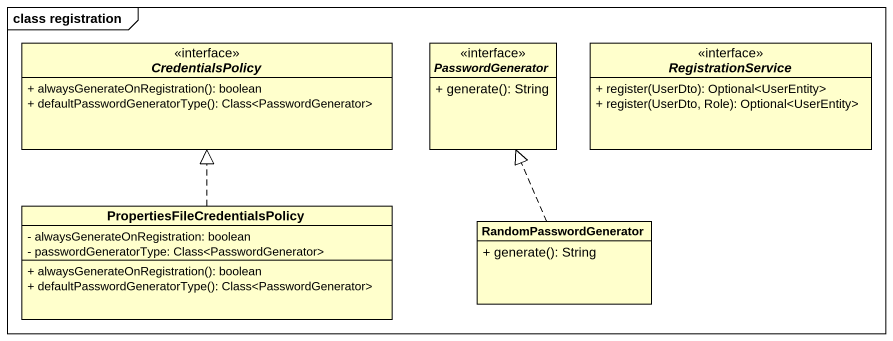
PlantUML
@startuml
mainframe class registration
hide circle
hide empty members
skinparam classAttributeIconSize 0
interface CredentialsPolicy <<interface>> {
  + alwaysGenerateOnRegistration(): boolean
  + defaultPasswordGeneratorType(): Class<PasswordGenerator>
}
interface PasswordGenerator {
  + generate(): String
}
interface RegistrationService {
  + register(UserDto): Optional<UserEntity>
  + register(UserDto, Role): Optional<UserEntity>
}
class "PropertiesFileCredentialsPolicy" as PropertiesFileCredentialsPol {
  - alwaysGenerateOnRegistration: boolean
  - passwordGeneratorType: Class<PasswordGenerator>
  + alwaysGenerateOnRegistration(): boolean
  + defaultPasswordGeneratorType(): Class<PasswordGenerator>
}
class RandomPasswordGenerator {
  + generate(): String
}
PropertiesFileCredentialsPol .up.|> CredentialsPolicy
RandomPasswordGenerator .up.|> PasswordGenerator
@enduml
